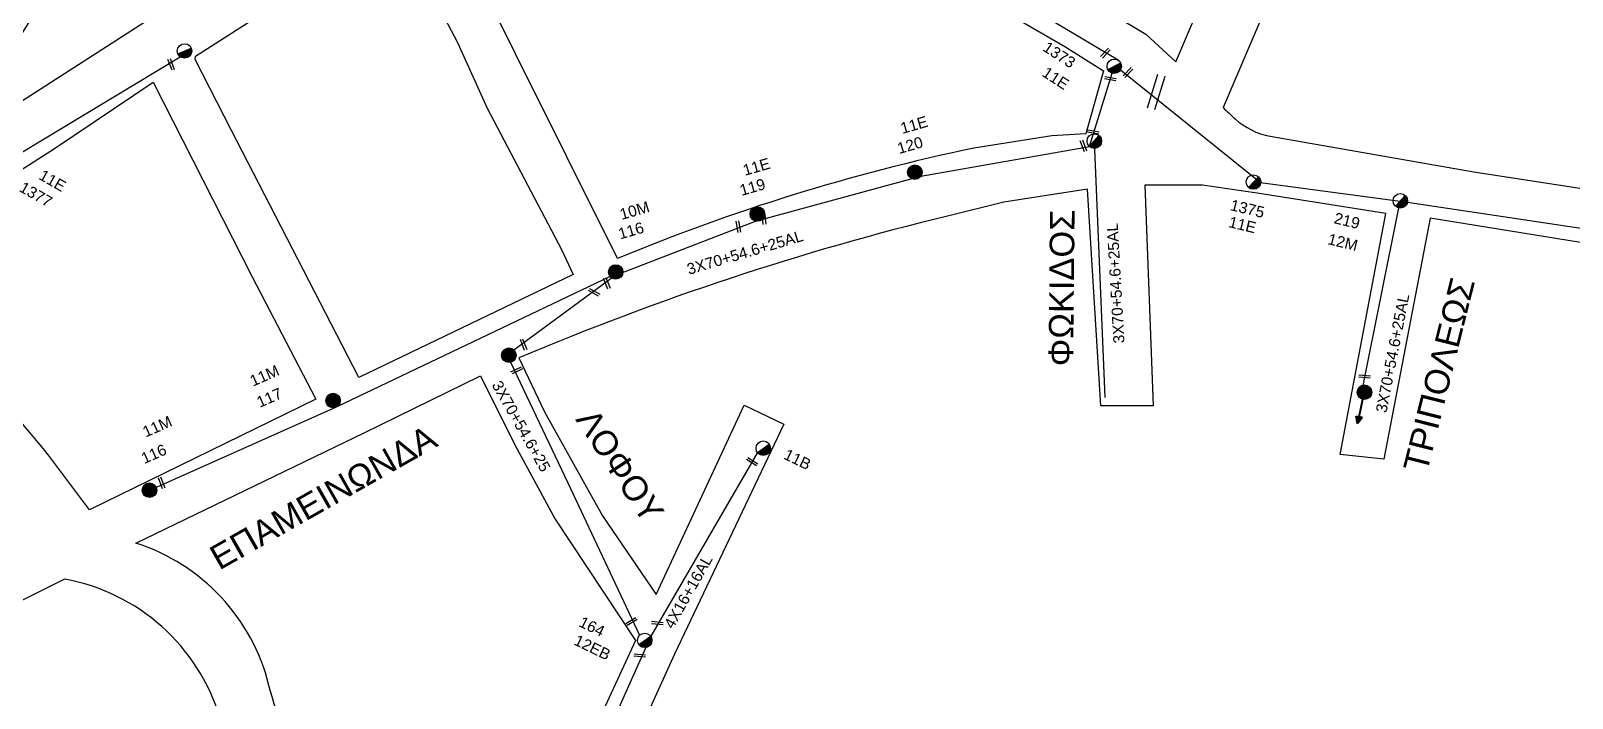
# Model space of a CAD drawing. Header units: millimetres. Extents: x 408 to 3042, y 742 to 1820.
# Drawn here: x 1595.9 to 1846.3, y 1092.4 to 1200.7 of the extents above; entities that cross this region are included whole.
import ezdxf

# ---------------------------------------------------------------- set-up
doc = ezdxf.new("R2010")
doc.units = ezdxf.units.MM
for name, color, linetype in [('Άγνωστα', 7, 'Continuous'), ('Γυμνά εναέρια ΧΤ και ΦΟΠ (3Φ)   4x50+16AL', 7, 'Continuous'), ('Επίτονοι', 7, 'Continuous'), ('Μηχανική τομή', 7, 'Continuous'), ('Στύλος Ξύλινος', 7, 'Continuous'), ('Στύλος Ξύλινος @ 1', 7, 'Continuous'), ('Στύλος ΦΜ', 7, 'Continuous'), ('Στύλος ΦΜ @ 1', 7, 'Continuous'), ('Συνεστραμμένα ΧΤ   3x70+54.6+25 AL', 7, 'SYN_LINE'), ('Τομή', 7, 'Continuous'), ('Υπόβαθρο ΔΕΗ', 7, 'Continuous')]:
    doc.layers.add(name, color=color, linetype=linetype)
doc.styles.add('arial', font='arial.ttf')
doc.styles.get("Standard").update_dxf_attribs({"font": 'arial.ttf'})
doc.linetypes.add('SYN_LINE', pattern='A,0.5,-0.0001,["/\\/\\/\\/",Standard,S=0.1,R=0,X=0,Y=-0.05],-0.25', length=0.7501)

# ---------------------------------------------------------------- blocks, each defined once
blk = doc.blocks.new('ΤΟΜΗ')
at = {"layer": 'Τομή', "ltscale": 40}
for p, q in [((-5.68, 0), (5.68, 0)), ((5.68, -2.33), (-5.68, -2.33))]:
    blk.add_line(p, q, dxfattribs=at)
blk = doc.blocks.new('ΜΗΧΑΝΙΚΗ ΤΟΜΗ')
at = {"layer": 'Μηχανική τομή', "ltscale": 40}
for p, q in [((-1.89, 0.78), (1.89, 0.78)), ((1.89, 0), (-1.89, 0))]:
    blk.add_line(p, q, dxfattribs=at)
blk = doc.blocks.new('ΥΠΑΡΧΩΝ ΞΥΛΙΝΟΣ ΣΤΥΛΟΣ')
at = {"layer": 'Στύλος Ξύλινος'}
h = blk.add_hatch(color=7, dxfattribs=at)
h.paths.add_polyline_path([(-2.62, 0, 0.270008), (-1.29, -2.28), (1.3, 2.27, 0.576266)])
h.paths.add_polyline_path([(-1.29, -2.28, 0.574793), (2.62, 0, 0.268822), (1.3, 2.27)])
at = {"layer": 'Στύλος Ξύλινος', "color": 7}
blk.add_line((-1.29, -2.28), (1.3, 2.27), dxfattribs=at)
blk.add_circle((0, 0), 2.62, dxfattribs=at)
at = {"layer": 'Στύλος Ξύλινος', "flags": 4}
for tag, p in [('ΑΡΙΘΜΟΣ', (-4.91, 8.6)), ('ΤΥΠΟΣ', (-4.85, 3.39))]:
    blk.add_attdef(tag, p, '', height=4, dxfattribs=at)
blk = doc.blocks.new('ΥΠΑΡΧΩΝ ΤΣΙΜΕΝΤΕΝΙΟΣ ΣΤΥΛΟΣ')
at = {"layer": 'Στύλος ΦΜ'}
blk.add_hatch(color=7, dxfattribs=at).paths.add_polyline_path([(-1.29, -2.28, 0.574793), (2.62, 0, 0.268822), (1.3, 2.27)])
at = {"layer": 'Στύλος ΦΜ', "color": 7}
blk.add_line((-1.29, -2.28), (1.3, 2.27), dxfattribs=at)
blk.add_circle((0, 0), 2.62, dxfattribs=at)
at = {"layer": 'Στύλος ΦΜ', "flags": 4}
for tag, p in [('ΑΡΙΘΜΟΣ', (-4.68, 8.05)), ('ΤΥΠΟΣ', (-4.91, 3.03))]:
    blk.add_attdef(tag, p, '', height=4, dxfattribs=at)
blk = doc.blocks.new('ΕΠΙΤΟΝΟΣ')
at = {"layer": 'Επίτονοι', "lineweight": 40, "ltscale": 40}
blk.add_hatch(color=256, dxfattribs=at).paths.add_polyline_path([(-1.13, 6.47), (0, 9.1), (1.13, 6.47)])
for p, q in [((-1.13, 6.47), (0, 9.1)), ((1.13, 6.47), (-1.13, 6.47)), ((-1.13, 6.47), (0, 6.47)), ((0, 9.1), (1.13, 6.47)), ((0, 6.47), (0, 0))]:
    blk.add_line(p, q, dxfattribs=at)

msp = doc.modelspace()

# ---------------------------------------------------------------- linework, layer by layer
at = {"layer": 'Άγνωστα', "color": 2}
msp.add_lwpolyline([(1673.85, 1146.91), (1683.12, 1127.31), (1688.29, 1116.38), (1694.78, 1102.56)], dxfattribs=at)
at = {"layer": 'Γυμνά εναέρια ΧΤ και ΦΟΠ (3Φ)   4x50+16AL', "color": 2, "ltscale": 40}
msp.add_lwpolyline([(1713.94, 1132.27), (1696.6, 1102.4), (1684.1, 1074.44), (1677.39, 1051.31)], dxfattribs=at)
at = {"layer": 'Συνεστραμμένα ΧΤ   3x70+54.6+25 AL', "color": 2, "ltscale": 20}
for points in [[(1772.56, 1195.96), (1745.75, 1211.91), (1713.22, 1230.9), (1679.11, 1251.17)], [(1674.36, 1148.93), (1690.79, 1161), (1713.65, 1169.83), (1740.51, 1177.13), (1767.9, 1181.94), (1771.57, 1193.85)], [(1770.42, 1141.19), (1768.68, 1182.82)]]:
    msp.add_lwpolyline(points, dxfattribs=at)
at = {"layer": 'Συνεστραμμένα ΧΤ   3x70+54.6+25 AL', "color": 27, "linetype": 'SYN_LINE', "ltscale": 20}
msp.add_lwpolyline([(1560.66, 1160.67), (1594.09, 1180.79), (1620.17, 1196.52)], dxfattribs=at)
at = {"layer": 'Συνεστραμμένα ΧΤ   3x70+54.6+25 AL', "color": 85, "ltscale": 20}
for points in [[(1934.08, 1150.83), (1910.38, 1155.79), (1889.35, 1160.1), (1858.23, 1167.08), (1819.54, 1172.84), (1795.7, 1176.02), (1772.91, 1194.33)], [(1818.12, 1171.97), (1812.32, 1143.12)]]:
    msp.add_lwpolyline(points, dxfattribs=at)
at = {"layer": 'Συνεστραμμένα ΧΤ   3x70+54.6+25 AL', "color": 151, "ltscale": 20}
msp.add_lwpolyline([(1690.01, 1160.82), (1645.5, 1139.62), (1616.25, 1126.59)], dxfattribs=at)
at = {"layer": 'Υπόβαθρο ΔΕΗ'}
msp.add_lwpolyline([(1781.92, 1195.7), (1809.22, 1259.6), (1830.7, 1308.45), (1792.88, 1314.06), (1792.88, 1314.06), (1771.3, 1265.01), (1758.16, 1234.25), (1750.03, 1216.59), (1762.25, 1209.25), (1771.53, 1203.51), (1777.04, 1200.16)], close=True, dxfattribs=at)
msp.add_lwpolyline([(1924.84, 1294.48), (1840.96, 1306.93), (1818.39, 1255.62), (1789.61, 1188.25, 0.004858), (1791.55, 1186.44, 0.139973), (1797.22, 1183.61), (1830.36, 1177.84), (1883.8, 1169.6), (1897.85, 1211.93), (1921.46, 1283.39)], format="xyb", close=True, dxfattribs=at)
for points in [[(1637.81, 1253.12), (1651.14, 1225.7), (1651.14, 1225.7), (1614.42, 1202.15), (1582.78, 1181.83), (1620.54, 1241.68), (1632.73, 1260.74)], [(1622.64, 1196.6), (1655.36, 1217.56), (1665.2, 1198.84), (1670.03, 1188.16), (1682.12, 1165.21), (1684.01, 1161.14), (1649.2, 1144.44), (1628.48, 1184.52), (1622.59, 1196.06), (1622.64, 1196.6)]]:
    msp.add_lwpolyline(points, dxfattribs=at)
for points in [[(1664.86, 1216.73), (1683.42, 1245.36), (1713.51, 1227.81), (1745.53, 1208.83), (1763.87, 1198.2), (1770.15, 1194.22), (1767.28, 1184.02), (1761.77, 1183.65), (1749.09, 1181.69, 0.046749), (1691.2, 1163.74), (1674.66, 1196.97), (1664.84, 1216.7), (1664.86, 1216.73)], [(1569.87, 1162.51), (1599.74, 1181.6), (1615.78, 1192.39), (1631.84, 1160.8), (1642.18, 1140.9), (1605.43, 1122.94), (1598.77, 1131.81, 0.037424), (1569.87, 1162.51, -2.692231)], [(1855.01, 1165.18), (1823.23, 1170.33), (1815.73, 1131.18), (1808.64, 1131.94), (1816.05, 1171.07), (1795.12, 1174.36), (1786.24, 1175.64), (1776.87, 1175.64), (1778.22, 1139.81), (1769.76, 1139.81), (1767.58, 1175.02), (1754, 1172.88), (1744.82, 1170.65, 0.040313), (1675.17, 1147.6), (1679.33, 1138.86), (1688.77, 1121.96), (1697.49, 1109.19), (1711.8, 1139.93), (1718.25, 1136.85), (1700.45, 1099.49), (1678.41, 1050.97)], [(1612.98, 1117.54), (1650.06, 1135.45), (1668.95, 1144.68), (1674.54, 1133.52), (1681.09, 1121.41), (1694.13, 1101.71), (1672.51, 1054.94), (1672.25, 1054.61), (1653.21, 1067.64, -0.18355), (1634.59, 1094.43, 0.259302), (1612.98, 1117.54, 11.607847)], [(1601.39, 1111.7), (1539.16, 1080.68), (1590.38, 1003.04), (1624.06, 953.21), (1656.67, 1016.82), (1670.47, 1044.65), (1667.23, 1046.72), (1652.71, 1056.21), (1644.92, 1061.36, -0.163199), (1626.63, 1089.18, 0.280519), (1601.39, 1111.7, 11.660235)]]:
    msp.add_lwpolyline(points, format="xyb", dxfattribs=at)

# ---------------------------------------------------------------- block references
at = {"layer": 'Επίτονοι', "xscale": 0.449999999999818, "yscale": 0.449999999999818, "zscale": 0.449999999999818, "rotation": 167.7749618549888}
msp.add_blockref('ΕΠΙΤΟΝΟΣ', (1812.31, 1140.89), dxfattribs=at)
at = {"layer": 'Μηχανική τομή'}
for p, xscale, yscale, zscale, rotation in [((1770.63, 1196.97), 0.4999999999999998, 0.4999999999999998, 0.4999999999999998, 46.82597828740595), ((1618.5, 1195.2), 0.4999999999999998, 0.4999999999999998, 0.4999999999999998, 291.3925916658188), ((1774.28, 1193.82), 0.4999999999999998, 0.4999999999999998, 0.4999999999999998, 46.82597828740595), ((1771.32, 1193.16), 0.4999999999999998, 0.4999999999999998, 0.4999999999999998, 170.3452229729479), ((1768.55, 1184.49), 0.4999999999999998, 0.4999999999999998, 0.4999999999999998, 170.3452229729479), ((1766.72, 1181.98), 0.4999999999999998, 0.4999999999999998, 0.4999999999999998, 291.3925916658188), ((1710.65, 1168.9), 0.4999999999999998, 0.4999999999999998, 0.4999999999999998, 279.1670803177218), ((1714.81, 1170.22), 0.4999999999999997, 0.4999999999999997, 0.4999999999999997, 275.653496862756), ((1689.29, 1159.65), 0.4999999999999998, 0.4999999999999998, 0.4999999999999998, 291.3925916658188), ((1687.51, 1158.43), 0.4999999999999998, 0.4999999999999998, 0.4999999999999998, 150.8723666209266), ((1675.77, 1149.71), 0.4999999999999998, 0.4999999999999998, 0.4999999999999998, 291.3925916658188), ((1674.76, 1145.77), 0.4999999999999999, 0.4999999999999999, 0.4999999999999999, 205.2097459142749), ((1812.6, 1144.79), 0.4999999999999999, 0.4999999999999999, 0.4999999999999999, 174.8667646448354), ((1713.2, 1130.94), 0.4999999999999999, 0.4999999999999999, 0.4999999999999999, 147.7913698288413), ((1616.97, 1127.25), 0.4999999999999998, 0.4999999999999998, 0.4999999999999998, 291.3925916658188), ((1693.37, 1104.98), 0.4999999999999999, 0.4999999999999999, 0.4999999999999999, 210.9761522300651), ((1697.7, 1104.75), 0.4999999999999999, 0.4999999999999999, 0.4999999999999999, 174.8667646448354), ((1694.84, 1099.49), 0.4999999999999999, 0.4999999999999999, 0.4999999999999999, 174.8667646448354)]:
    msp.add_blockref('ΜΗΧΑΝΙΚΗ ΤΟΜΗ', p, dxfattribs=dict(at, xscale=xscale, yscale=yscale, zscale=zscale, rotation=rotation))
at = {"layer": 'Στύλος Ξύλινος @ 1', "ltscale": 40}
ref = msp.add_blockref('ΥΠΑΡΧΩΝ ΞΥΛΙΝΟΣ ΣΤΥΛΟΣ', (1739.52, 1177.77), dxfattribs=dict(at, xscale=0.449999999999818, yscale=0.449999999999818, zscale=0.449999999999818, rotation=16.09665466585487))
ref.add_attrib('ΤΥΠΟΣ', '11E', (1737.49, 1183.97), dxfattribs={"layer": 'Στύλος Ξύλινος', "height": 1.8, "rotation": 16.0967, "flags": 4})
ref.add_attrib('ΑΡΙΘΜΟΣ', '120', (1736.97, 1180.71), dxfattribs={"layer": 'Στύλος Ξύλινος', "height": 1.8, "rotation": 16.0967, "flags": 4})
ref = msp.add_blockref('ΥΠΑΡΧΩΝ ΞΥΛΙΝΟΣ ΣΤΥΛΟΣ', (1713.93, 1170.98), dxfattribs=dict(at, xscale=0.449999999999818, yscale=0.449999999999818, zscale=0.449999999999818, rotation=16.09665466585487))
ref.add_attrib('ΤΥΠΟΣ', '11E', (1711.89, 1177.17), dxfattribs={"layer": 'Στύλος Ξύλινος', "height": 1.8, "rotation": 16.0967, "flags": 4})
ref.add_attrib('ΑΡΙΘΜΟΣ', '119', (1711.37, 1173.91), dxfattribs={"layer": 'Στύλος Ξύλινος', "height": 1.8, "rotation": 16.0967, "flags": 4})
ref = msp.add_blockref('ΥΠΑΡΧΩΝ ΞΥΛΙΝΟΣ ΣΤΥΛΟΣ', (1690.92, 1161.57), dxfattribs=dict(at, xscale=0.449999999999818, yscale=0.449999999999818, zscale=0.449999999999818, rotation=16.09665466585487))
ref.add_attrib('ΤΥΠΟΣ', '10M', (1691.88, 1170.01), dxfattribs={"layer": 'Στύλος Ξύλινος', "height": 1.8, "rotation": 16.0967, "flags": 4})
ref.add_attrib('ΑΡΙΘΜΟΣ', '116', (1691.64, 1166.84), dxfattribs={"layer": 'Στύλος Ξύλινος', "height": 1.8, "rotation": 16.0967, "flags": 4})
at = {"layer": 'Στύλος Ξύλινος @ 1', "ltscale": 40, "xscale": 0.449999999999818, "yscale": 0.449999999999818, "zscale": 0.449999999999818, "rotation": 348.1169651203148}
for p in [(1673.57, 1148.05), (1812.56, 1142.04)]:
    msp.add_blockref('ΥΠΑΡΧΩΝ ΞΥΛΙΝΟΣ ΣΤΥΛΟΣ', p, dxfattribs=at)
at = {"layer": 'Στύλος Ξύλινος @ 1', "ltscale": 40}
ref = msp.add_blockref('ΥΠΑΡΧΩΝ ΞΥΛΙΝΟΣ ΣΤΥΛΟΣ', (1645, 1140.68), dxfattribs=dict(at, xscale=0.4499999999998182, yscale=0.4499999999998182, zscale=0.4499999999998182, rotation=23.73870454392182))
ref.add_attrib('ΤΥΠΟΣ', '11M', (1631.98, 1142.93), dxfattribs={"layer": 'Στύλος Ξύλινος', "height": 1.8, "rotation": 23.7387, "flags": 4})
ref.add_attrib('ΑΡΙΘΜΟΣ', '117', (1633.09, 1139.49), dxfattribs={"layer": 'Στύλος Ξύλινος', "height": 1.8, "rotation": 23.7387, "flags": 4})
ref = msp.add_blockref('ΥΠΑΡΧΩΝ ΞΥΛΙΝΟΣ ΣΤΥΛΟΣ', (1615.17, 1126.12), dxfattribs=dict(at, xscale=0.4499999999998182, yscale=0.4499999999998182, zscale=0.4499999999998182, rotation=23.73870454392182))
ref.add_attrib('ΤΥΠΟΣ', '11M', (1614.56, 1134.67), dxfattribs={"layer": 'Στύλος Ξύλινος', "height": 1.8, "rotation": 23.7387, "flags": 4})
ref.add_attrib('ΑΡΙΘΜΟΣ', '116', (1614.31, 1130.36), dxfattribs={"layer": 'Στύλος Ξύλινος', "height": 1.8, "rotation": 23.7387, "flags": 4})
at = {"layer": 'Στύλος ΦΜ @ 1', "ltscale": 40, "xscale": 0.4499999999998183, "yscale": 0.4499999999998183, "zscale": 0.4499999999998183}
for p, rotation in [((1620.87, 1197.46), 323.0229810481194), ((1768.68, 1182.82), 348.3989664998811)]:
    msp.add_blockref('ΥΠΑΡΧΩΝ ΤΣΙΜΕΝΤΕΝΙΟΣ ΣΤΥΛΟΣ', p, dxfattribs=dict(at, rotation=rotation))
at = {"layer": 'Στύλος ΦΜ @ 1', "ltscale": 40}
ref = msp.add_blockref('ΥΠΑΡΧΩΝ ΤΣΙΜΕΝΤΕΝΙΟΣ ΣΤΥΛΟΣ', (1771.92, 1194.97), dxfattribs=dict(at, xscale=0.449999999999818, yscale=0.449999999999818, zscale=0.449999999999818, rotation=327.0088960156261))
ref.add_attrib('ΤΥΠΟΣ', '1373', (1760.15, 1197.61), dxfattribs={"layer": 'Στύλος ΦΜ', "height": 1.8, "rotation": 327.0089, "flags": 4})
ref.add_attrib('ΑΡΙΘΜΟΣ', '11E', (1760.04, 1193.49), dxfattribs={"layer": 'Στύλος ΦΜ', "height": 1.8, "rotation": 327.0089, "flags": 4})
ref = msp.add_blockref('ΥΠΑΡΧΩΝ ΤΣΙΜΕΝΤΕΝΙΟΣ ΣΤΥΛΟΣ', (1591.9, 1178.38), dxfattribs=dict(at, xscale=0.449999999999818, yscale=0.449999999999818, zscale=0.449999999999818, rotation=330.1449895669758))
ref.add_attrib('ΤΥΠΟΣ', '11E', (1597.04, 1176.74), dxfattribs={"layer": 'Στύλος ΦΜ', "height": 1.8, "rotation": 330.145, "flags": 4})
ref.add_attrib('ΑΡΙΘΜΟΣ', '1377', (1593.86, 1174.77), dxfattribs={"layer": 'Στύλος ΦΜ', "height": 1.8, "rotation": 330.145, "flags": 4})
ref = msp.add_blockref('ΥΠΑΡΧΩΝ ΤΣΙΜΕΝΤΕΝΙΟΣ ΣΤΥΛΟΣ', (1794.53, 1176.17), dxfattribs=dict(at, xscale=0.4499999999998182, yscale=0.4499999999998182, zscale=0.4499999999998182, rotation=346.5061005695495))
ref.add_attrib('ΤΥΠΟΣ', '1375', (1790.63, 1171.63), dxfattribs={"layer": 'Στύλος ΦΜ', "height": 1.8, "rotation": 346.5061, "flags": 4})
ref.add_attrib('ΑΡΙΘΜΟΣ', '11E', (1790.37, 1168.88), dxfattribs={"layer": 'Στύλος ΦΜ', "height": 1.8, "rotation": 346.5061, "flags": 4})
ref = msp.add_blockref('ΥΠΑΡΧΩΝ ΤΣΙΜΕΝΤΕΝΙΟΣ ΣΤΥΛΟΣ', (1818.39, 1173.12), dxfattribs=dict(at, xscale=0.4499999999998182, yscale=0.4499999999998182, zscale=0.4499999999998182, rotation=346.5061005695495))
ref.add_attrib('ΤΥΠΟΣ', '219', (1807.48, 1169.51), dxfattribs={"layer": 'Στύλος ΦΜ', "height": 1.8, "rotation": 346.5061, "flags": 4})
ref.add_attrib('ΑΡΙΘΜΟΣ', '12M', (1806.47, 1166.1), dxfattribs={"layer": 'Στύλος ΦΜ', "height": 1.8, "rotation": 346.5061, "flags": 4})
ref = msp.add_blockref('ΥΠΑΡΧΩΝ ΤΣΙΜΕΝΤΕΝΙΟΣ ΣΤΥΛΟΣ', (1714.9, 1132.94), dxfattribs=dict(at, xscale=0.4499999999998183, yscale=0.4499999999998183, zscale=0.4499999999998183, rotation=334.1830106982937))
ref.add_attrib('ΑΡΙΘΜΟΣ', '11B', (1718.05, 1131.3), dxfattribs={"layer": 'Στύλος ΦΜ', "height": 1.8, "rotation": 334.183, "flags": 4})
ref = msp.add_blockref('ΥΠΑΡΧΩΝ ΤΣΙΜΕΝΤΕΝΙΟΣ ΣΤΥΛΟΣ', (1695.63, 1101.74), dxfattribs=dict(at, xscale=0.4499999999998183, yscale=0.4499999999998183, zscale=0.4499999999998183, rotation=334.1830106982937))
ref.add_attrib('ΤΥΠΟΣ', '164', (1684.78, 1104.09), dxfattribs={"layer": 'Στύλος ΦΜ', "height": 1.8, "rotation": 334.183, "flags": 4})
ref.add_attrib('ΑΡΙΘΜΟΣ', '12EB', (1683.97, 1101.13), dxfattribs={"layer": 'Στύλος ΦΜ', "height": 1.8, "rotation": 334.183, "flags": 4})
at = {"layer": 'Τομή', "xscale": 0.499999999999999, "yscale": 0.499999999999999, "zscale": 0.499999999999999, "rotation": 73.06175576318297}
msp.add_blockref('ΤΟΜΗ', (1778.17, 1190.96), dxfattribs=at)

# ---------------------------------------------------------------- texts
at = {"ltscale": 40, "char_height": 4, "width": 94.4586, "attachment_point": 1, "style": 'arial'}
for s, insert, rotation in [('ΦΩΚΙΔΟΣ', (1761.23, 1146.28), 89.4367), ('ΤΡΙΠΟΛΕΩΣ', (1818.83, 1129.78), 75.9208), ('ΛΟΦΟΥ', (1687.64, 1139.82), 303.3477), ('ΕΠΑΜΕΙΝΩΝΔΑ', (1624.53, 1116.53), 29.6523)]:
    msp.add_mtext(s, dxfattribs=dict(at, insert=insert, rotation=rotation))
at = {"layer": 'Άγνωστα', "ltscale": 40, "char_height": 1.8, "width": 34.5395, "attachment_point": 1, "style": 'arial'}
for s, insert, rotation in [('3X70+54.6+25', (1672.29, 1144.14), 299.5693), ('4X16+16AL', (1698.65, 1104.35), 60.4443)]:
    msp.add_mtext(s, dxfattribs=dict(at, insert=insert, rotation=rotation))
at = {"layer": 'Συνεστραμμένα ΧΤ   3x70+54.6+25 AL', "ltscale": 20, "char_height": 1.8, "width": 34.5395, "attachment_point": 1, "style": 'arial'}
for insert, rotation in [((1771.79, 1149.92), 93.2597), ((1702.29, 1162.82), 16.5157), ((1814.37, 1138.94), 78.9952)]:
    msp.add_mtext('3X70+54.6+25AL', dxfattribs=dict(at, insert=insert, rotation=rotation))

doc.saveas('drawing.dxf')
